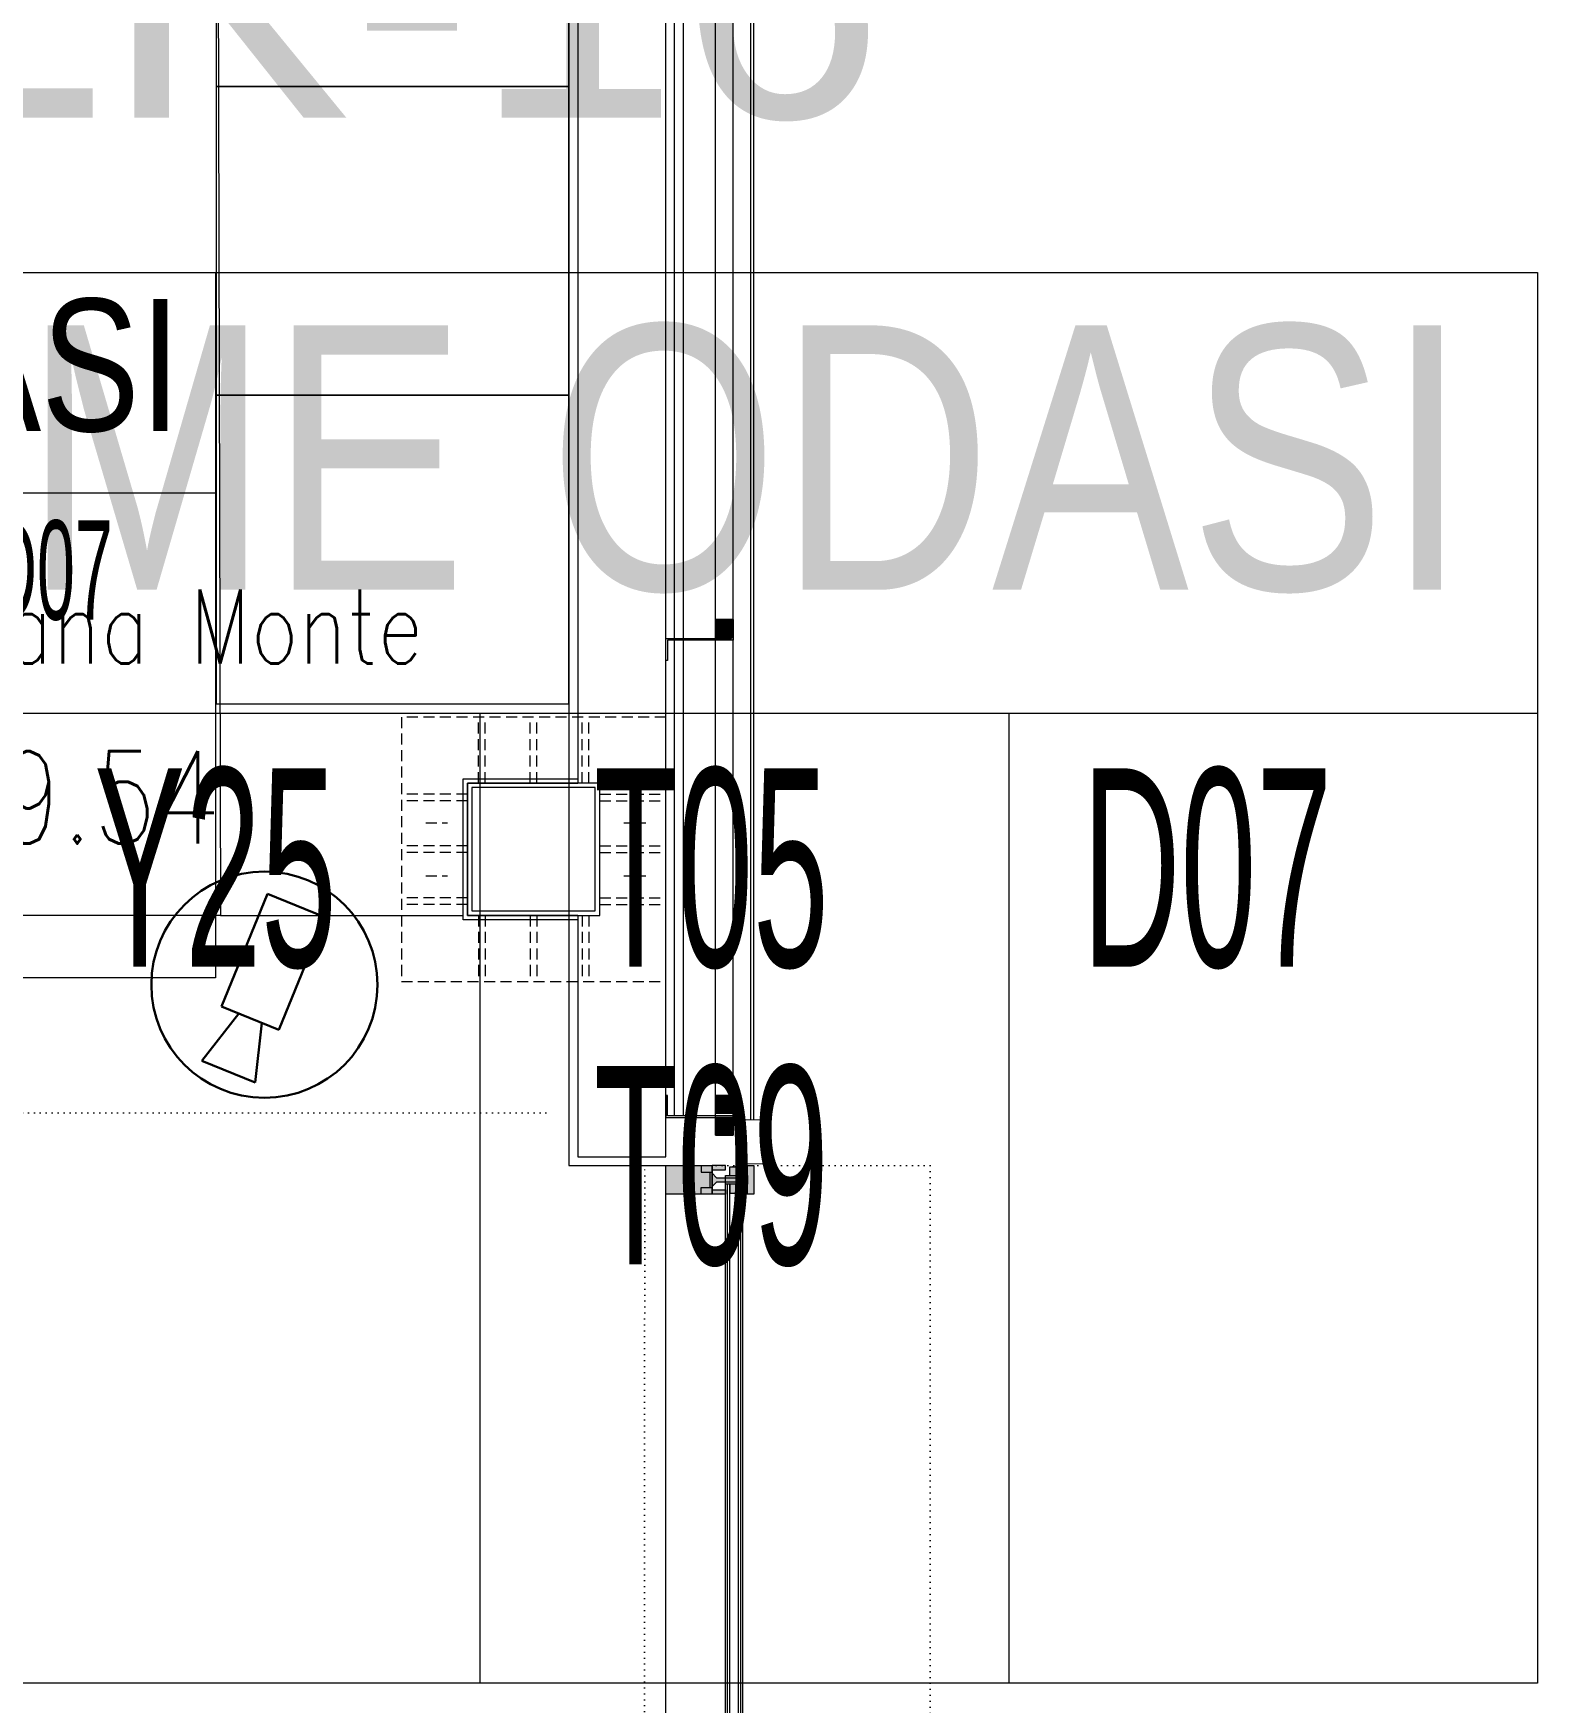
# Model space of a CAD drawing. Extents: x -9059 to 11889, y 0 to 6614.
# Drawn here: x 3781 to 4122.4, y 2188.2 to 2566.8 of the extents above; entities that cross this region are included whole.
import ezdxf
from ezdxf.enums import TextEntityAlignment as Align

# ---------------------------------------------------------------- set-up
doc = ezdxf.new("R2010")
doc.units = 0
doc.header["$LTSCALE"] = 10
doc.header["$MEASUREMENT"] = 0
doc.linetypes.add('DOT2', pattern=[0.125, 0, -0.125])
doc.linetypes.add('HIDDEN', pattern=[0.375, 0.25, -0.125])
doc.layers.get('0').update_dxf_attribs({"color": 9, "lineweight": 9})
for name, color, linetype, lineweight in [('00', 9, 'Continuous', 9), ('03S', 255, 'Continuous', 9), ('05', 9, 'Continuous', 9), ('06C', 9, 'Continuous', 9), ('06D', 9, 'Continuous', 9), ('10', 9, 'Continuous', 9), ('11', 9, 'Continuous', 9), ('14', 9, 'Continuous', 9), ('15', 9, 'Continuous', 9), ('20', 9, 'DOT2', 9), ('21_mahal200', 9, 'Continuous', 9), ('21_mahal200 @ 10 (1)', 9, 'Continuous', 9), ('21_mahal200 @ 10 (2)', 9, 'Continuous', 9), ('21_mahal200 @ 20', 9, 'Continuous', 9), ('33', 9, 'BATTING', 9), ('40A', 9, 'Continuous', 9), ('E-DAHİLİ DOME KAMERA', 7, 'Continuous', 30), ('E-YAZI', 7, 'Continuous', 30), ('ÖLÇÜ', 8, 'Continuous', 9)]:
    doc.layers.add(name, color=color, linetype=linetype, lineweight=lineweight)
doc.layers.get('ÖLÇÜ').off()
doc.styles.add('Arial', font='arial.ttf', dxfattribs={"height": 2.5})
doc.styles.add('E-YAZI', font='txttw.shx')
doc.styles.add('MuuM_TEXT-STANDART', font='ARIALN.TTF')
doc.linetypes.add('BATTING', pattern='A,0.0001,-0.1,[134,ltypeshp.shx,S=0.1,R=0,X=-0.1,Y=0],-0.2,[134,ltypeshp.shx,S=0.1,R=180,X=0.1,Y=0],-0.1', length=0.4001)

# ---------------------------------------------------------------- blocks, each defined once
blk = doc.blocks.new('p-dog-profil_kapali')
at = {"layer": '03S'}
h = blk.add_hatch(color=256, dxfattribs=at)
h.dxf.hatch_style = 1
h.paths.add_polyline_path([(-3.25, 0), (3.25, 0), (3.25, -13.5), (2.25, -13.5), (2.25, -10.5), (1.5, -10.5), (0.5, -11.5), (0.5, -13.5), (1, -13.5), (1, -14.5), (3, -14.5), (3, -16.5), (1, -16.5), (1, -18.5), (1.75, -18.5), (1.75, -17.5), (3.25, -17.5), (3.25, -20), (-3.25, -20), (-3.25, -17.5), (-1.75, -17.5), (-1.75, -18.5), (-1, -18.5), (-1, -16.5), (-3, -16.5), (-3, -14.5), (-1, -14.5), (-1, -13.5), (-0.5, -13.5), (-0.5, -11.5), (-1.5, -10.5), (-2.25, -10.5), (-2.25, -13.5), (-3.25, -13.5)])
for p in [(3, -15.17), (3, -15.83)]:
    blk.add_point(p)
at = {"layer": '10'}
for points in [[(3.25, -10.5), (-3.25, -10.5), (-3.25, 0), (3.25, 0)], [(-1, -13.5), (1, -13.5), (1, -18.5), (-1, -18.5)], [(3.25, -20), (-3.25, -20), (-3.25, -18.5), (3.25, -18.5)]]:
    blk.add_lwpolyline(points, close=True, dxfattribs=at)
for points in [[(-3.25, -8), (-3.25, -8), (-1.75, -8), (-1.75, -10.5)], [(-3.25, -10.5), (-2.25, -10.5), (-2.25, -13.5), (-3.25, -13.5)], [(-3.25, -10.5), (-3.25, -10.5), (3.25, -10.5)], [(-3.25, -13.5), (-3.25, -10.5)], [(1.75, -10), (-1.75, -10)], [(-0.5, -17.5), (-0.5, -17.5), (-0.5, -11.5), (-1.5, -10.5), (-1.5, -10.5)], [(1.5, -10.5), (1.5, -10.5), (0.5, -11.5), (0.5, -17.5)], [(3.25, -8), (3.25, -8), (1.75, -8), (1.75, -10.5)], [(3.25, -10.5), (2.25, -10.5), (2.25, -13.5), (3.25, -13.5), (3.25, -10.5)], [(-1, -14.5), (-1, -14.5), (-3, -14.5), (-3, -16.5), (-1, -16.5)], [(1, -14.5), (1, -14.5), (3, -14.5), (3, -16.5), (1, -16.5)], [(-3.25, -18.5), (-3.25, -17.5), (-1.75, -17.5), (-1.75, -18.5)], [(1, -18.5), (1, -17.5), (-1, -17.5), (-1, -18.5)], [(1.75, -18.5), (1.75, -17.5), (3.25, -17.5), (3.25, -18.5)]]:
    blk.add_lwpolyline(points, dxfattribs=at)
blk = doc.blocks.new('p-cph_cam_dyn1601')
at = {"layer": '06C'}
blk.add_lwpolyline([(3.25, 0), (652.5, 0)], dxfattribs=at)
at = {"layer": '15'}
for points in [[(1, -13.5), (654.75, -13.5)], [(1, -14), (654.75, -14)], [(1, -14.5), (654.75, -14.5)], [(1, -16.5), (654.75, -16.5)], [(1, -17), (654.75, -17)], [(1, -17.5), (654.75, -17.5)]]:
    blk.add_lwpolyline(points, dxfattribs=at)
blk.add_blockref('p-dog-profil_kapali', (655.75, 0))
blk = doc.blocks.new('p-s-profil')
at = {"layer": '10'}
blk.add_lwpolyline([(9, 15.3), (4.6, 15.3), (4.6, 0.4), (0, 0.4), (0, 0), (5, 0), (5, 14.9), (9, 14.9), (9, 15.3)], dxfattribs=at)
blk.add_lwpolyline([(9, 15.3), (4.6, 15.3), (4.6, 0.4), (0, 0.4), (0, 0), (5, 0), (5, 14.9), (9, 14.9), (9, 15.3)], dxfattribs=at)
blk = doc.blocks.new('p-kutu_profil_40x40')
h = blk.add_hatch(color=256)
h.dxf.hatch_style = 1
h.paths.add_polyline_path([(0, 0), (4, 0), (4, 4), (0, 4)])
h = blk.add_hatch(color=255)
h.dxf.hatch_style = 1
h.paths.add_polyline_path([(0, 0), (4, 0), (4, 4), (0, 4)])
blk.add_lwpolyline([(0, 0), (4, 0), (4, 4), (0, 4)], close=True)
at = {"layer": '10'}
for points in [[(0, 4), (4, 4), (4, 0), (0, 0)], [(0, 4), (4, 4), (4, 0), (0, 0)], [(0, 0), (4, 0), (4, 4), (0, 4)], [(0.3, 3.7), (3.7, 3.7), (3.7, 0.3), (0.3, 0.3)], [(0.3, 3.7), (3.7, 3.7), (3.7, 0.3), (0.3, 0.3)]]:
    blk.add_lwpolyline(points, close=True, dxfattribs=at)
blk = doc.blocks.new('*U567')
blk.add_lwpolyline([(35, 20), (-45, 20), (-45, -50), (35, -50), (35, 20)])
blk = doc.blocks.new('fiting lounch')
at = {"layer": '05'}
blk.add_lwpolyline([(-2085.4, -547.65), (-2483.4, -548.61), (-2483.4, -134.61), (-2085.4, -133.65)], close=True, dxfattribs=at)
blk.add_lwpolyline([(-2483.4, -548.61), (-2483.4, -603.64)], dxfattribs=at)
at = {"layer": '05', "rotation": 90}
for p in [(-2415.4, -582.65), (-2345.4, -582.65), (-2275.4, -582.65)]:
    blk.add_blockref('*U567', p, dxfattribs=at)
blk = doc.blocks.new('A$C572243AD')
at = {"layer": '10', "linetype": 'Continuous'}
blk.add_lwpolyline([(15, 45), (15, 15), (45, 15), (45, 45), (15, 45)], dxfattribs=at)
blk.add_lwpolyline([(16, 44), (16, 16), (44, 16), (44, 44)], close=True, dxfattribs=at)
at = {"layer": '20', "linetype": 'HIDDEN'}
for p, q in [((17.5, 45), (17.5, 60)), ((19, 45), (19, 60)), ((29.25, 45), (29.25, 60)), ((30.75, 45), (30.75, 60)), ((41, 45), (41, 60)), ((42.5, 45), (42.5, 60)), ((24, 54.49), (24, 49.51)), ((36, 54.49), (36, 49.51)), ((15, 42.5), (0, 42.5)), ((45, 42.5), (60, 42.5)), ((15, 41), (0, 41)), ((45, 41), (60, 41)), ((15, 30.75), (0, 30.75)), ((45, 30.75), (60, 30.75)), ((15, 29.25), (0, 29.25)), ((45, 29.25), (60, 29.25)), ((15, 19), (0, 19)), ((45, 19), (60, 19)), ((15, 17.5), (0, 17.5)), ((45, 17.5), (60, 17.5)), ((17.5, 15), (17.5, 0)), ((19, 15), (19, 0)), ((29.25, 15), (29.25, 0)), ((30.75, 15), (30.75, 0)), ((41, 15), (41, 0)), ((42.5, 15), (42.5, 0)), ((24, 9.49), (24, 4.51)), ((36, 9.49), (36, 4.51))]:
    blk.add_line(p, q, dxfattribs=at)
blk.add_lwpolyline([(0, 60), (0, 0), (60, 0), (60, 60), (0, 60)], dxfattribs=at)
blk = doc.blocks.new('0a_roomno2')
blk.add_lwpolyline([(30, -16), (0, -16), (0, 0), (30, 0)], close=True)
for points in [[(0, 0), (30, 0)], [(0, -5), (30, -5)], [(12, -5), (12, -16)], [(18, -5), (18, -16)], [(24, -5), (24, -16)], [(12, -10.5), (0, -10.5)]]:
    blk.add_lwpolyline(points)
at = {"layer": '40A'}
blk.add_lwpolyline([(0, 0), (30, 0)], dxfattribs=at)
at = {"style": 'MuuM_TEXT-STANDART', "width": 0.6}
blk.add_text('H:', height=2.25, dxfattribs=at).set_placement((0.525, -12.962), align=Align.MIDDLE_LEFT)
at = {"style": 'Arial'}
blk.add_attdef('ODANO', (0, 1.505), '', height=3, dxfattribs=at)
blk.add_attdef('MEKANADI', text='', height=3, dxfattribs=at).set_placement((0.525, -4.75), align=Align.BOTTOM_LEFT)
at = {"style": 'MuuM_TEXT-STANDART', "width": 0.6}
for tag, p in [('YER01', (15, -7)), ('TAVAN01', (20.625, -7)), ('DUVAR01', (26.25, -7)), ('YER02', (15, -10.375)), ('TAVAN02', (20.625, -10.375)), ('DUVAR02', (26.25, -10.375)), ('YER03', (15, -13.75)), ('TAVAN03', (20.625, -13.75)), ('DUVAR03', (26.25, -13.75))]:
    blk.add_attdef(tag, text='', height=2.25, dxfattribs=at).set_placement(p, align=Align.MIDDLE_CENTER)
at = {"style": 'MuuM_TEXT-STANDART'}
blk.add_attdef('M2', text='', height=2.25, dxfattribs=at).set_placement((1.323, -7.805), align=Align.MIDDLE_LEFT)
at = {"style": 'MuuM_TEXT-STANDART', "width": 0.6}
blk.add_attdef('TEMIZTAVANYUKSEKLIGI', text='', height=2.25, dxfattribs=at).set_placement((2.7, -13.162), align=Align.MIDDLE_LEFT)
blk = doc.blocks.new('*U891')
at = {"layer": '21_mahal200 @ 10 (1)'}
ref = blk.add_blockref('0a_roomno2', (3522.36, 2512.59), dxfattribs=dict(at, xscale=10, yscale=10, zscale=10))
ref.add_attrib('ODANO', 'PRS- ZK-16', (3522.36, 2530.14), dxfattribs={"layer": '0', "height": 30, "style": 'Arial'})
ref.add_attrib('MEKANADI', 'DİNLENME ODASI', dxfattribs={"layer": '0', "height": 30, "style": 'Arial', "width": 0.8}).set_placement((3527.61, 2467.59), align=Align.BOTTOM_LEFT)
ref.add_attrib('M2', '##### m2', dxfattribs={"layer": '0', "height": 22.5, "style": 'MuuM_TEXT-STANDART', "width": 0.6}).set_placement((3527.61, 2439.46), align=Align.MIDDLE_LEFT)
ref.add_attrib('TEMIZTAVANYUKSEKLIGI', '2.80 m', dxfattribs={"layer": '0', "height": 22.5, "style": 'MuuM_TEXT-STANDART', "width": 0.6}).set_placement((3549.36, 2383.47), align=Align.MIDDLE_LEFT)
ref.add_attrib('YER01', 'Y25', dxfattribs={"layer": '0', "height": 22.5, "style": 'MuuM_TEXT-STANDART', "width": 0.6}).set_placement((3672.36, 2445.09), align=Align.MIDDLE_CENTER)
ref.add_attrib('TAVAN01', 'T05', dxfattribs={"layer": '0', "height": 22.5, "style": 'MuuM_TEXT-STANDART', "width": 0.6}).set_placement((3728.61, 2445.09), align=Align.MIDDLE_CENTER)
ref.add_attrib('DUVAR01', 'D07', dxfattribs={"layer": '0', "height": 22.5, "style": 'MuuM_TEXT-STANDART', "width": 0.6}).set_placement((3784.86, 2445.09), align=Align.MIDDLE_CENTER)
ref.add_attrib('TAVAN02', 'T09', dxfattribs={"layer": '0', "height": 22.5, "style": 'MuuM_TEXT-STANDART', "width": 0.6}).set_placement((3728.61, 2411.34), align=Align.MIDDLE_CENTER)
at = {"layer": '21_mahal200 @ 10 (2)'}
ref = blk.add_blockref('0a_roomno2', (3522.36, 2512.59), dxfattribs=dict(at, xscale=10, yscale=10, zscale=10))
ref.add_attrib('ODANO', 'PRS- ZK-16', (3522.36, 2530.14), dxfattribs={"layer": '0', "height": 30, "style": 'Arial'})
ref.add_attrib('MEKANADI', 'DİNLENME ODASI', dxfattribs={"layer": '0', "height": 30, "style": 'Arial', "width": 0.8}).set_placement((3527.61, 2467.59), align=Align.BOTTOM_LEFT)
ref.add_attrib('M2', '##### m2', dxfattribs={"layer": '0', "height": 22.5, "style": 'MuuM_TEXT-STANDART', "width": 0.6}).set_placement((3527.61, 2439.46), align=Align.MIDDLE_LEFT)
ref.add_attrib('TEMIZTAVANYUKSEKLIGI', '2.80 m', dxfattribs={"layer": '0', "height": 22.5, "style": 'MuuM_TEXT-STANDART', "width": 0.6}).set_placement((3549.36, 2383.47), align=Align.MIDDLE_LEFT)
ref.add_attrib('YER01', 'Y25', dxfattribs={"layer": '0', "height": 22.5, "style": 'MuuM_TEXT-STANDART', "width": 0.6}).set_placement((3672.36, 2445.09), align=Align.MIDDLE_CENTER)
ref.add_attrib('TAVAN01', 'T05', dxfattribs={"layer": '0', "height": 22.5, "style": 'MuuM_TEXT-STANDART', "width": 0.6}).set_placement((3728.61, 2445.09), align=Align.MIDDLE_CENTER)
ref.add_attrib('DUVAR01', 'D07', dxfattribs={"layer": '0', "height": 22.5, "style": 'MuuM_TEXT-STANDART', "width": 0.6}).set_placement((3784.86, 2445.09), align=Align.MIDDLE_CENTER)
ref.add_attrib('TAVAN02', 'T09', dxfattribs={"layer": '0', "height": 22.5, "style": 'MuuM_TEXT-STANDART', "width": 0.6}).set_placement((3728.61, 2411.34), align=Align.MIDDLE_CENTER)
at = {"layer": '21_mahal200 @ 20'}
ref = blk.add_blockref('0a_roomno2', (3522.36, 2512.59), dxfattribs=dict(at, xscale=20, yscale=20, zscale=20))
ref.add_attrib('ODANO', 'PRS- ZK-16', (3522.36, 2547.69), dxfattribs={"layer": '0', "height": 60, "style": 'Arial'})
ref.add_attrib('MEKANADI', 'DİNLENME ODASI', dxfattribs={"layer": '0', "height": 60, "style": 'Arial', "width": 0.8}).set_placement((3532.86, 2422.59), align=Align.BOTTOM_LEFT)
ref.add_attrib('YER01', 'Y25', dxfattribs={"layer": '0', "height": 45, "style": 'MuuM_TEXT-STANDART', "width": 0.6}).set_placement((3822.36, 2377.59), align=Align.MIDDLE_CENTER)
ref.add_attrib('TAVAN01', 'T05', dxfattribs={"layer": '0', "height": 45, "style": 'MuuM_TEXT-STANDART', "width": 0.6}).set_placement((3934.86, 2377.59), align=Align.MIDDLE_CENTER)
ref.add_attrib('DUVAR01', 'D07', dxfattribs={"layer": '0', "height": 45, "style": 'MuuM_TEXT-STANDART', "width": 0.6}).set_placement((4047.36, 2377.59), align=Align.MIDDLE_CENTER)
ref.add_attrib('TAVAN02', 'T09', dxfattribs={"layer": '0', "height": 45, "style": 'MuuM_TEXT-STANDART', "width": 0.6}).set_placement((3934.86, 2310.09), align=Align.MIDDLE_CENTER)
blk = doc.blocks.new('100_DAHİLİ DOME KAMERA')
at = {"layer": 'E-DAHİLİ DOME KAMERA', "color": 4}
for p, q in [((-1.936, 0.715), (-1.936, -0.689)), ((0.82, 0.715), (-1.936, 0.715)), ((0.82, -0.689), (0.82, 0.715)), ((0.82, 0.294), (2.131, 0.668)), ((2.131, 0.668), (2.131, -0.643)), ((0.82, -0.268), (2.131, -0.643)), ((-1.936, -0.689), (0.82, -0.689))]:
    blk.add_line(p, q, dxfattribs=at)
at = {"layer": 'E-DAHİLİ DOME KAMERA', "color": 4, "linetype": 'Continuous'}
blk.add_circle((0, 0), 2.566, dxfattribs=at)

msp = doc.modelspace()

# ---------------------------------------------------------------- linework, layer by layer
at = {"layer": '00'}
for points in [[(3904.54, 2776.73), (3904.54, 2776.73), (3904.54, 2396.73)], [(3904.54, 2366.73), (3904.54, 2311.98), (3924.54, 2311.98), (3924.54, 2776.73)]]:
    msp.add_lwpolyline(points, dxfattribs=at)
at = {"layer": '06D'}
for points in [[(3928.54, 2321.28), (3928.54, 2776.73)], [(3935.84, 2316.88), (3935.84, 2776.73)], [(3939.84, 2316.88), (3939.84, 2776.73)], [(3924.54, 2320.88), (3924.54, 2774.64)]]:
    msp.add_lwpolyline(points, dxfattribs=at)
at = {"layer": '10'}
for points in [[(3943.84, 2320.38), (3943.84, 2771.73)], [(3944.54, 2320.38), (3944.54, 2771.73)]]:
    msp.add_lwpolyline(points, dxfattribs=at)
at = {"layer": '10', "const_width": 0.2}
msp.add_lwpolyline([(3941.52, 2308.02), (3941.52, 2310.38), (3944.54, 2310.38), (3946.54, 2310.38), (3946.54, 2320.38), (3939.84, 2320.38), (3939.84, 2324.88)], dxfattribs=at)
at = {"layer": '11'}
for points in [[(3904.54, 2365.73), (3878.53, 2365.73), (3878.53, 2397.73), (3904.54, 2397.73)], [(3904.54, 2366.73), (3879.53, 2366.73), (3879.53, 2396.73), (3904.54, 2396.73)]]:
    msp.add_lwpolyline(points, dxfattribs=at)
at = {"layer": '14'}
msp.add_lwpolyline([(3920.54, 2778.73), (3902.54, 2778.73), (3902.54, 2309.98), (3924.54, 2309.98)], dxfattribs=at)
at = {"layer": '20'}
msp.add_lwpolyline([(3897.34, 2321.98), (1791.74, 2321.98)], dxfattribs=at)
msp.add_lwpolyline([(3004.54, 348.46), (3004.54, 632.98), (3069.54, 632.99), (3069.6, 418.37, 0.367452), (3919.54, 1316.72), (3919.74, 2309.98), (3984.54, 2309.98), (3984.31, 1314.37, -0.388173), (3004.54, 348.46, -142.730725)], format="xyb", dxfattribs=at)
at = {"layer": '33', "ltscale": 0.2, "flags": 128}
msp.add_lwpolyline([(3926.54, 2321.28), (3926.54, 2776.73)], dxfattribs=at)

# ---------------------------------------------------------------- block references
at = {"xscale": -1, "rotation": 270}
msp.add_blockref('p-s-profil', (3924.54, 2424.58), dxfattribs=at)
for name, p, rotation in [('p-kutu_profil_40x40', (3935.84, 2433.88), 270), ('p-s-profil', (3924.54, 2325.88), 270), ('p-kutu_profil_40x40', (3935.84, 2325.88), 270), ('p-kutu_profil_40x40', (3935.84, 2320.88), 270), ('p-cph_cam_dyn1601', (3924.54, 1650.98), 90), ('p-dog-profil_kapali', (3924.54, 2306.73), 90)]:
    msp.add_blockref(name, p, dxfattribs=dict(rotation=rotation))
at = {"layer": '05', "rotation": 90}
msp.add_blockref('fiting lounch', (3274.88, 4850.13), dxfattribs=at)
at = {"layer": '21_mahal200', "color": 6}
msp.add_blockref('*U891', (0, 0), dxfattribs=at)
at = {"layer": 'E-DAHİLİ DOME KAMERA', "xscale": -10, "yscale": 10, "zscale": 10, "rotation": 67.87914340656799}
msp.add_blockref('100_DAHİLİ DOME KAMERA', (3833.45, 2351), dxfattribs=at)
at = {"layer": 'ÖLÇÜ', "rotation": 90}
msp.add_blockref('A$C572243AD', (3924.53, 2351.73), dxfattribs=at)

# ---------------------------------------------------------------- texts
at = {"layer": 'E-YAZI', "color": 30, "style": 'E-YAZI', "width": 0.8}
msp.add_text('Asma Tavana Monte', height=16.8, dxfattribs=at).set_placement((3687.46, 2423.85))
at = {"layer": 'E-YAZI', "color": 1, "style": 'E-YAZI', "width": 0.8}
msp.add_text('10.8.229.54', height=21, dxfattribs=at).set_placement((3686.59, 2383.01))

doc.saveas('drawing.dxf')
